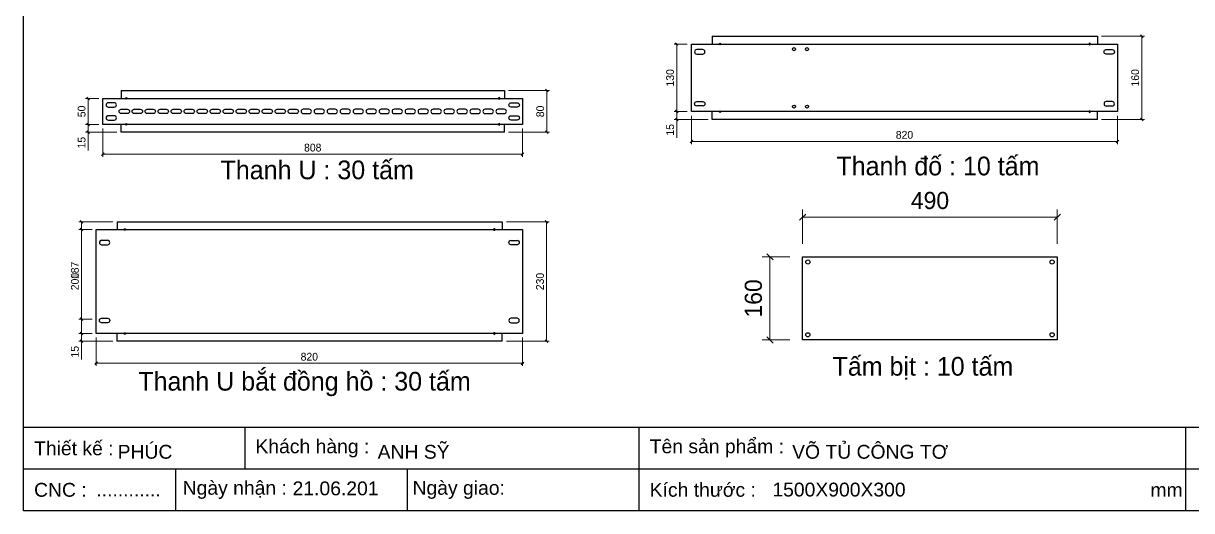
# Model space of a CAD drawing. Header units: millimetres. Extents: x 0 to 3953, y 0 to 2795.
# Drawn here: x 0 to 2248, y 0 to 937 of the extents above; entities that cross this region are included whole.
import ezdxf

# ---------------------------------------------------------------- set-up
doc = ezdxf.new("R2010")
doc.units = ezdxf.units.MM
doc.layers.add('CNC', color=7, linetype='Continuous')
doc.layers.add('DIM', color=253, linetype='Continuous')
doc.styles.add('Arial', font='arial.ttf')
doc.dimstyles.new('Dim-15', dxfattribs={"dimtxt": 15, "dimasz": 5, "dimexe": 5, "dimexo": 8, "dimgap": 5, "dimtad": 1, "dimdec": 0, "dimtxsty": 'Standard', "dimblk": 'OBLIQUE', "dimcen": 10, "dimclrd": 5, "dimclre": 5, "dimclrt": 3, "dimazin": 3, "dimtfac": 1, "dimtdec": 0, "dimtmove": 0, "dimatfit": 3, "dimldrblk": 'OBLIQUE', "dimlwd": 9, "dimlwe": 9})
doc.dimstyles.new('Dim-33', dxfattribs={"dimtxt": 33, "dimasz": 12, "dimexe": 15, "dimexo": 25, "dimgap": 15, "dimtad": 1, "dimdec": 0, "dimtxsty": 'Standard', "dimblk": 'OBLIQUE', "dimcen": 10, "dimclrd": 5, "dimclre": 5, "dimclrt": 3, "dimazin": 3, "dimtfac": 1, "dimtdec": 0, "dimtmove": 0, "dimatfit": 3, "dimldrblk": 'OPEN30', "dimlwd": 9, "dimlwe": 9})

# ---------------------------------------------------------------- blocks, each defined once
blk = doc.blocks.new('KHUNG CHUẨN')
at = {"color": 7}
for p, q in [((19889.2, -28535.2), (16919.2, -28535.2)), ((17239.2, -28535.2), (17239.2, -28595.2)), ((17809.2, -28535.2), (17809.2, -28655.2)), ((18599.2, -28535.2), (18599.2, -28655.2)), ((18939.2, -28595.2), (16919.2, -28595.2)), ((17139.2, -28595.2), (17139.2, -28655.2)), ((17474.2, -28595.2), (17474.2, -28655.2))]:
    blk.add_line(p, q, dxfattribs=at)
blk.add_lwpolyline([(16919.2, -26555.2), (19889.2, -26555.2), (19889.2, -28655.2), (16919.2, -28655.2)], close=True, dxfattribs=at)
at = {"color": 2, "char_height": 20, "attachment_point": 4, "style": 'Arial'}
for s, insert, width in [('  Thiết kế :', (16919.2, -28565.2), 917.634), ('  Khách hàng :', (17239.2, -28565.2), 917.634), ('  Tên sản phẩm :', (17809.2, -28565.2), 917.634), ('  CNC :', (16919.2, -28625.2), 917.634), ('  Ngày nhận :', (17134, -28625.2), 556.651), ('  Ngày giao:', (17466.3, -28625.2), 556.651), ('  Kích thước :', (17809.2, -28625.2), 917.634), ('mm', (18548.6, -28625.2), 73.831)]:
    blk.add_mtext(s, dxfattribs=dict(at, insert=insert, width=width))
at = {"color": 3, "style": 'Arial'}
for tag, p in [('#01', (17055.6, -28580.1)), ('#02', (17431.4, -28580.1)), ('#03', (18030.6, -28580.1)), ('#08', (18751.7, -28580.1)), ('#10', (19064.8, -28580.1)), ('#11', (19060.3, -28625.7)), ('#12', (19806.5, -28628.9)), ('#04', (17024.8, -28634.6)), ('#05', (17308.5, -28633)), ('#06', (17632.7, -28633.7)), ('#07', (18002, -28634.7)), ('#09', (18753.8, -28632.6))]:
    blk.add_attdef(tag, p, '', height=20, dxfattribs=at)
blk = doc.blocks.new('*D16')
at = {"color": 0, "linetype": 'ByBlock', "lineweight": -2}
for p, q in [((142.7, 285.9), (137.7, 280.9)), ((957.7, 280.9), (962.7, 285.9))]:
    blk.add_line(p, q, dxfattribs=at)
at = {"layer": 'Defpoints', "color": 0, "transparency": 16777216}
for p in [(140.2, 340.8), (960.2, 340.8), (960.2, 283.4)]:
    blk.add_point(p, dxfattribs=at)
at = {"layer": 'DIM', "color": 5, "lineweight": 9, "transparency": 16777216}
for p, q in [((140.2, 332.8), (140.2, 278.4)), ((960.2, 332.8), (960.2, 278.4)), ((140.2, 283.4), (960.2, 283.4))]:
    blk.add_line(p, q, dxfattribs=at)
at = {"layer": 'DIM', "color": 3, "transparency": 16777216, "insert": (550.2, 296), "char_height": 15, "attachment_point": 5}
blk.add_mtext('820', dxfattribs=at)
blk = doc.blocks.new('_Oblique')
at = {"color": 0, "linetype": 'ByBlock', "lineweight": -2}
blk.add_line((-0.5, -0.5), (0.5, 0.5), dxfattribs=at)
blk = doc.blocks.new('*D17')
at = {"color": 0, "linetype": 'ByBlock', "lineweight": -2}
for p, q in [((1009.3, 553.3), (1004.3, 558.3)), ((1004.3, 328.3), (1009.3, 323.3))]:
    blk.add_line(p, q, dxfattribs=at)
at = {"layer": 'Defpoints', "color": 0, "transparency": 16777216}
for p in [(921.4, 555.8), (1006.8, 555.8), (921.4, 325.8)]:
    blk.add_point(p, dxfattribs=at)
at = {"layer": 'DIM', "color": 5, "lineweight": 9, "transparency": 16777216}
for p, q in [((929.4, 555.8), (1011.8, 555.8)), ((1006.8, 325.8), (1006.8, 555.8)), ((929.4, 325.8), (1011.8, 325.8))]:
    blk.add_line(p, q, dxfattribs=at)
at = {"layer": 'DIM', "color": 3, "transparency": 16777216, "insert": (994.2, 440.8), "char_height": 15, "attachment_point": 5, "rotation": 90}
blk.add_mtext('230', dxfattribs=at)
blk = doc.blocks.new('*D18')
at = {"color": 0, "linetype": 'ByBlock', "lineweight": -2}
for p, q in [((114.4, 538.3), (109.4, 543.3)), ((109.4, 343.3), (114.4, 338.3))]:
    blk.add_line(p, q, dxfattribs=at)
at = {"layer": 'Defpoints', "color": 0, "transparency": 16777216}
for p in [(140.2, 540.8), (111.9, 340.8), (140.2, 340.8)]:
    blk.add_point(p, dxfattribs=at)
at = {"layer": 'DIM', "color": 5, "lineweight": 9, "transparency": 16777216}
for p, q in [((132.2, 540.8), (106.9, 540.8)), ((111.9, 540.8), (111.9, 340.8)), ((132.2, 340.8), (106.9, 340.8))]:
    blk.add_line(p, q, dxfattribs=at)
at = {"layer": 'DIM', "color": 3, "transparency": 16777216, "insert": (99.2, 440.8), "char_height": 15, "attachment_point": 5, "rotation": 90}
blk.add_mtext('200', dxfattribs=at)
blk = doc.blocks.new('*D19')
at = {"color": 0, "linetype": 'ByBlock', "lineweight": -2}
for p, q in [((114.4, 338.3), (109.4, 343.3)), ((109.4, 328.3), (114.4, 323.3))]:
    blk.add_line(p, q, dxfattribs=at)
at = {"layer": 'Defpoints', "color": 0, "transparency": 16777216}
for p in [(140.2, 340.8), (111.9, 325.8), (180.2, 325.8)]:
    blk.add_point(p, dxfattribs=at)
at = {"layer": 'DIM', "color": 5, "lineweight": 9, "transparency": 16777216}
for p, q in [((132.2, 340.8), (106.9, 340.8)), ((111.9, 340.8), (111.9, 325.8)), ((172.2, 325.8), (106.9, 325.8)), ((111.9, 325.8), (111.9, 290.6))]:
    blk.add_line(p, q, dxfattribs=at)
at = {"layer": 'DIM', "color": 3, "transparency": 16777216, "insert": (99.2, 305.7), "char_height": 15, "attachment_point": 5, "rotation": 90}
blk.add_mtext('15', dxfattribs=at)
blk = doc.blocks.new('*D20')
at = {"color": 0, "linetype": 'ByBlock', "lineweight": -2}
for p, q in [((114.4, 553.3), (109.4, 558.3)), ((109.4, 371.1), (114.4, 366.1))]:
    blk.add_line(p, q, dxfattribs=at)
at = {"layer": 'Defpoints', "color": 0, "transparency": 16777216}
for p in [(111.9, 555.8), (180.2, 555.8), (140.2, 368.6)]:
    blk.add_point(p, dxfattribs=at)
at = {"layer": 'DIM', "color": 5, "lineweight": 9, "transparency": 16777216}
for p, q in [((172.2, 555.8), (106.9, 555.8)), ((111.9, 368.6), (111.9, 555.8)), ((132.2, 368.6), (106.9, 368.6))]:
    blk.add_line(p, q, dxfattribs=at)
at = {"layer": 'DIM', "color": 3, "transparency": 16777216, "insert": (99.2, 462.2), "char_height": 15, "attachment_point": 5, "rotation": 90}
blk.add_mtext('187', dxfattribs=at)
blk = doc.blocks.new('ovan8.5x20')
at = {"layer": 'CNC', "color": 2, "lineweight": -3}
for p, q in [((5.7, 4.2), (-5.8, 4.2)), ((-5.8, -4.2), (5.7, -4.2))]:
    blk.add_line(p, q, dxfattribs=at)
for centre, start, end in [((-5.8, 0), 90, 270), ((5.7, 0), 270, 90)]:
    blk.add_arc(centre, 4.25, start, end, dxfattribs=at)
blk = doc.blocks.new('f3daunguoc')
at = {"layer": 'CNC', "color": 2, "lineweight": -3}
blk.add_circle((0, 0), 1.5, dxfattribs=at)
blk = doc.blocks.new('*D21')
at = {"color": 0, "linetype": 'ByBlock', "lineweight": -2}
for p, q in [((155.5, 688.1), (150.5, 683.1)), ((958.1, 683.1), (963.1, 688.1))]:
    blk.add_line(p, q, dxfattribs=at)
at = {"layer": 'Defpoints', "color": 0, "transparency": 16777216}
for p in [(153, 743.1), (960.6, 743.1), (960.6, 685.6)]:
    blk.add_point(p, dxfattribs=at)
at = {"layer": 'DIM', "color": 5, "lineweight": 9, "transparency": 16777216}
for p, q in [((153, 735.1), (153, 680.6)), ((960.6, 735.1), (960.6, 680.6)), ((153, 685.6), (960.6, 685.6))]:
    blk.add_line(p, q, dxfattribs=at)
at = {"layer": 'DIM', "color": 3, "transparency": 16777216, "insert": (556.8, 698.3), "char_height": 15, "attachment_point": 5}
blk.add_mtext('808', dxfattribs=at)
blk = doc.blocks.new('*D22')
at = {"color": 0, "linetype": 'ByBlock', "lineweight": -2}
for p, q in [((1009.8, 805.6), (1004.8, 810.6)), ((1004.8, 730.6), (1009.8, 725.6))]:
    blk.add_line(p, q, dxfattribs=at)
at = {"layer": 'Defpoints', "color": 0, "transparency": 16777216}
for p in [(925.6, 808.1), (1007.3, 808.1), (925.6, 728.1)]:
    blk.add_point(p, dxfattribs=at)
at = {"layer": 'DIM', "color": 5, "lineweight": 9, "transparency": 16777216}
for p, q in [((933.6, 808.1), (1012.3, 808.1)), ((1007.3, 728.1), (1007.3, 808.1)), ((933.6, 728.1), (1012.3, 728.1))]:
    blk.add_line(p, q, dxfattribs=at)
at = {"layer": 'DIM', "color": 3, "transparency": 16777216, "insert": (994.6, 768.1), "char_height": 15, "attachment_point": 5, "rotation": 90}
blk.add_mtext('80', dxfattribs=at)
blk = doc.blocks.new('*D23')
at = {"color": 0, "linetype": 'ByBlock', "lineweight": -2}
for p, q in [((127.2, 790.6), (122.2, 795.6)), ((122.2, 745.6), (127.2, 740.6))]:
    blk.add_line(p, q, dxfattribs=at)
at = {"layer": 'Defpoints', "color": 0, "transparency": 16777216}
for p in [(153, 793.1), (124.7, 743.1), (153, 743.1)]:
    blk.add_point(p, dxfattribs=at)
at = {"layer": 'DIM', "color": 5, "lineweight": 9, "transparency": 16777216}
for p, q in [((145, 793.1), (119.7, 793.1)), ((124.7, 793.1), (124.7, 743.1)), ((145, 743.1), (119.7, 743.1))]:
    blk.add_line(p, q, dxfattribs=at)
at = {"layer": 'DIM', "color": 3, "transparency": 16777216, "insert": (112.1, 768.1), "char_height": 15, "attachment_point": 5, "rotation": 90}
blk.add_mtext('50', dxfattribs=at)
blk = doc.blocks.new('*D24')
at = {"color": 0, "linetype": 'ByBlock', "lineweight": -2}
for p, q in [((127.2, 740.6), (122.2, 745.6)), ((122.2, 730.6), (127.2, 725.6))]:
    blk.add_line(p, q, dxfattribs=at)
at = {"layer": 'Defpoints', "color": 0, "transparency": 16777216}
for p in [(153, 743.1), (124.7, 728.1), (188, 728.1)]:
    blk.add_point(p, dxfattribs=at)
at = {"layer": 'DIM', "color": 5, "lineweight": 9, "transparency": 16777216}
for p, q in [((145, 743.1), (119.7, 743.1)), ((124.7, 743.1), (124.7, 728.1)), ((180, 728.1), (119.7, 728.1)), ((124.7, 728.1), (124.7, 692.9))]:
    blk.add_line(p, q, dxfattribs=at)
at = {"layer": 'DIM', "color": 3, "transparency": 16777216, "insert": (112.1, 708), "char_height": 15, "attachment_point": 5, "rotation": 90}
blk.add_mtext('15', dxfattribs=at)
blk = doc.blocks.new('*D25')
at = {"color": 0, "linetype": 'ByBlock', "lineweight": -2}
for p, q in [((1287.9, 712.7), (1282.9, 707.7)), ((2102.9, 707.7), (2107.9, 712.7))]:
    blk.add_line(p, q, dxfattribs=at)
at = {"layer": 'Defpoints', "color": 0, "transparency": 16777216}
for p in [(1285.4, 767.7), (2105.4, 767.7), (2105.4, 710.2)]:
    blk.add_point(p, dxfattribs=at)
at = {"layer": 'DIM', "color": 5, "lineweight": 9, "transparency": 16777216}
for p, q in [((1285.4, 759.7), (1285.4, 705.2)), ((2105.4, 759.7), (2105.4, 705.2)), ((1285.4, 710.2), (2105.4, 710.2))]:
    blk.add_line(p, q, dxfattribs=at)
at = {"layer": 'DIM', "color": 3, "transparency": 16777216, "insert": (1695.4, 722.9), "char_height": 15, "attachment_point": 5}
blk.add_mtext('820', dxfattribs=at)
blk = doc.blocks.new('*D26')
at = {"color": 0, "linetype": 'ByBlock', "lineweight": -2}
for p, q in [((2154.5, 910.2), (2149.5, 915.2)), ((2149.5, 755.2), (2154.5, 750.2))]:
    blk.add_line(p, q, dxfattribs=at)
at = {"layer": 'Defpoints', "color": 0, "transparency": 16777216}
for p in [(2066.6, 912.7), (2152, 912.7), (2066.6, 752.7)]:
    blk.add_point(p, dxfattribs=at)
at = {"layer": 'DIM', "color": 5, "lineweight": 9, "transparency": 16777216}
for p, q in [((2074.6, 912.7), (2157, 912.7)), ((2152, 752.7), (2152, 912.7)), ((2074.6, 752.7), (2157, 752.7))]:
    blk.add_line(p, q, dxfattribs=at)
at = {"layer": 'DIM', "color": 3, "transparency": 16777216, "insert": (2139.4, 832.7), "char_height": 15, "attachment_point": 5, "rotation": 90}
blk.add_mtext('160', dxfattribs=at)
blk = doc.blocks.new('*D27')
at = {"color": 0, "linetype": 'ByBlock', "lineweight": -2}
for p, q in [((1259.6, 765.2), (1254.6, 770.2)), ((1254.6, 755.2), (1259.6, 750.2))]:
    blk.add_line(p, q, dxfattribs=at)
at = {"layer": 'Defpoints', "color": 0, "transparency": 16777216}
for p in [(1285.4, 767.7), (1257.1, 752.7), (1325.4, 752.7)]:
    blk.add_point(p, dxfattribs=at)
at = {"layer": 'DIM', "color": 5, "lineweight": 9, "transparency": 16777216}
for p, q in [((1277.4, 767.7), (1252.1, 767.7)), ((1257.1, 767.7), (1257.1, 752.7)), ((1317.4, 752.7), (1252.1, 752.7)), ((1257.1, 752.7), (1257.1, 717.5))]:
    blk.add_line(p, q, dxfattribs=at)
at = {"layer": 'DIM', "color": 3, "transparency": 16777216, "insert": (1244.5, 732.6), "char_height": 15, "attachment_point": 5, "rotation": 90}
blk.add_mtext('15', dxfattribs=at)
blk = doc.blocks.new('*D28')
at = {"color": 0, "linetype": 'ByBlock', "lineweight": -2}
for p, q in [((1259.6, 895.2), (1254.6, 900.2)), ((1254.6, 770.2), (1259.6, 765.2))]:
    blk.add_line(p, q, dxfattribs=at)
at = {"layer": 'Defpoints', "color": 0, "transparency": 16777216}
for p in [(1257.1, 897.7), (1285.4, 897.7), (1285.4, 767.7)]:
    blk.add_point(p, dxfattribs=at)
at = {"layer": 'DIM', "color": 5, "lineweight": 9, "transparency": 16777216}
for p, q in [((1277.4, 897.7), (1252.1, 897.7)), ((1257.1, 767.7), (1257.1, 897.7)), ((1277.4, 767.7), (1252.1, 767.7))]:
    blk.add_line(p, q, dxfattribs=at)
at = {"layer": 'DIM', "color": 3, "transparency": 16777216, "insert": (1244.5, 832.7), "char_height": 15, "attachment_point": 5, "rotation": 90}
blk.add_mtext('130', dxfattribs=at)
blk = doc.blocks.new('*D45')
at = {"color": 0, "linetype": 'ByBlock', "lineweight": -2}
for p, q in [((1505.5, 570.6), (1493.5, 558.6)), ((1983.5, 558.6), (1995.5, 570.6))]:
    blk.add_line(p, q, dxfattribs=at)
at = {"color": 5, "lineweight": 9, "ltscale": 3, "transparency": 16777216}
for p, q in [((1499.5, 513.3), (1499.5, 579.6)), ((1499.5, 564.6), (1989.5, 564.6)), ((1989.5, 513.3), (1989.5, 579.6))]:
    blk.add_line(p, q, dxfattribs=at)
at = {"layer": 'Defpoints', "color": 0, "ltscale": 3, "transparency": 16777216}
for p in [(1989.5, 564.6), (1499.5, 488.3), (1989.5, 488.3)]:
    blk.add_point(p, dxfattribs=at)
at = {"color": 3, "ltscale": 3, "transparency": 16777216, "insert": (1744.5, 596.5), "char_height": 33, "attachment_point": 5}
blk.add_mtext('490', dxfattribs=at)
blk = doc.blocks.new('_Open30')
at = {"color": 0, "linetype": 'ByBlock', "lineweight": -2}
for p, q in [((-1, 0.27), (0, 0)), ((0, 0), (-1, -0.27)), ((0, 0), (-1, 0))]:
    blk.add_line(p, q, dxfattribs=at)
blk = doc.blocks.new('*D46')
at = {"color": 5, "lineweight": 9, "ltscale": 3, "transparency": 16777216}
for p, q in [((1474.5, 488.3), (1421.6, 488.3)), ((1436.6, 488.3), (1436.6, 328.3)), ((1474.5, 328.3), (1421.6, 328.3))]:
    blk.add_line(p, q, dxfattribs=at)
at = {"color": 0, "linetype": 'ByBlock', "lineweight": -2}
for p, q in [((1442.6, 482.3), (1430.6, 494.3)), ((1430.6, 334.3), (1442.6, 322.3))]:
    blk.add_line(p, q, dxfattribs=at)
at = {"layer": 'Defpoints', "color": 0, "ltscale": 3, "transparency": 16777216}
for p in [(1499.5, 488.3), (1436.6, 328.3), (1499.5, 328.3)]:
    blk.add_point(p, dxfattribs=at)
at = {"color": 3, "ltscale": 3, "transparency": 16777216, "insert": (1404.8, 408.3), "char_height": 33, "attachment_point": 5, "rotation": 90}
blk.add_mtext('160', dxfattribs=at)

msp = doc.modelspace()

# ---------------------------------------------------------------- linework, layer by layer
at = {"color": 7}
for p, q in [((1325.4, 912.7), (2066.6, 912.7)), ((1325.4, 912.7), (1325.4, 897.7)), ((2066.6, 912.7), (2066.6, 897.7)), ((1285.4, 897.7), (2105.4, 897.7)), ((1285.4, 767.7), (1285.4, 897.7)), ((2105.4, 897.7), (2105.4, 767.7)), ((153, 793.1), (960.6, 793.1)), ((153, 743.1), (153, 793.1)), ((188, 808.1), (925.6, 808.1)), ((188, 808.1), (188, 793.1)), ((925.6, 808.1), (925.6, 793.1)), ((960.6, 793.1), (960.6, 743.1)), ((2105.4, 767.7), (1285.4, 767.7)), ((1325.4, 752.7), (1325.4, 767.7)), ((2066.6, 752.7), (2066.6, 767.7)), ((960.6, 743.1), (153, 743.1)), ((188, 728.1), (188, 743.1)), ((925.6, 728.1), (925.6, 743.1)), ((2066.6, 752.7), (1325.4, 752.7)), ((925.6, 728.1), (188, 728.1)), ((140.2, 540.8), (960.2, 540.8)), ((140.2, 340.8), (140.2, 540.8)), ((180.2, 555.8), (921.4, 555.8)), ((180.2, 555.8), (180.2, 540.8)), ((921.4, 555.8), (921.4, 540.8)), ((960.2, 540.8), (960.2, 340.8)), ((960.2, 340.8), (140.2, 340.8)), ((180.2, 325.8), (180.2, 340.8)), ((921.4, 325.8), (921.4, 340.8)), ((921.4, 325.8), (180.2, 325.8))]:
    msp.add_line(p, q, dxfattribs=at)
msp.add_lwpolyline([(1499.5, 488.3), (1989.5, 488.3), (1989.5, 328.3), (1499.5, 328.3)], close=True, dxfattribs=at)
at = {"color": 2, "ltscale": 3}
for centre in [(1482.9, 887.9), (1507.9, 887.9), (1482.9, 777.4), (1507.9, 777.4)]:
    msp.add_circle(centre, 3, dxfattribs=at)
at = {"color": 7}
for centre in [(1509.5, 478.3), (1979.5, 478.3), (1509.5, 338.3), (1979.5, 338.3)]:
    msp.add_circle(centre, 4, dxfattribs=at)

# ---------------------------------------------------------------- block references
at = {"color": 3}
ref = msp.add_blockref('KHUNG CHUẨN', (-22519.5, 38140), dxfattribs=dict(at, xscale=1.330999999991036, yscale=1.330999999991036, zscale=1.330999999991036))
ref.add_attrib('#03', 'VÕ TỦ CÔNG TƠ', (1479.2, 99.9), dxfattribs={"color": 3, "height": 26.62, "style": 'Arial'})
ref.add_attrib('#07', '1500X900X300', (1441.2, 27.2), dxfattribs={"color": 3, "height": 26.62, "style": 'Arial'})
ref.add_attrib('#02', 'ANH SỸ', (681.7, 99.9), dxfattribs={"color": 3, "height": 26.62, "style": 'Arial'})
ref.add_attrib('#05', '21.06.201', (518, 29.5), dxfattribs={"color": 3, "height": 26.62, "style": 'Arial'})
ref.add_attrib('#01', 'PHÚC', (181.4, 99.9), dxfattribs={"color": 3, "height": 26.62, "style": 'Arial'})
ref.add_attrib('#04', '............', (140.4, 27.3), dxfattribs={"color": 3, "height": 26.62, "style": 'Arial'})
at = {"lineweight": -3, "rotation": 270}
for p in [(1340.4, 897.7), (198, 793.1), (1340.4, 767.7), (198, 743.1), (195.2, 540.8), (195.2, 340.8)]:
    msp.add_blockref('f3daunguoc', p, dxfattribs=at)
at = {"lineweight": -3, "xscale": -1, "rotation": 90}
for p in [(2051.6, 897.7), (915.6, 793.1), (2051.6, 767.7), (915.6, 743.1), (906.4, 540.8), (906.4, 340.8)]:
    msp.add_blockref('f3daunguoc', p, dxfattribs=at)
at = {"layer": 'CNC', "lineweight": -3, "rotation": 180}
for p in [(1301.4, 882.7), (169, 780.6), (544.3, 768.1), (569.3, 768.1), (594.3, 768.1), (619.3, 768.1), (644.3, 768.1), (669.3, 768.1), (694.3, 768.1), (719.3, 768.1), (744.3, 768.1), (769.3, 768.1), (794.3, 768.1), (819.3, 768.1), (844.3, 768.1), (869.3, 768.1), (894.3, 768.1), (919.3, 768.1), (169, 755.6), (156.2, 515.8)]:
    msp.add_blockref('ovan8.5x20', p, dxfattribs=at)
at = {"layer": 'CNC', "lineweight": -3, "xscale": -1, "rotation": 180}
for p in [(2089.4, 882.7), (194.3, 768.1), (219.3, 768.1), (244.3, 768.1), (269.3, 768.1), (294.3, 768.1), (319.3, 768.1), (344.3, 768.1), (369.3, 768.1), (394.3, 768.1), (419.3, 768.1), (444.3, 768.1), (469.3, 768.1), (494.3, 768.1), (519.3, 768.1), (944.4, 780.6), (944.4, 755.6), (944.2, 515.8)]:
    msp.add_blockref('ovan8.5x20', p, dxfattribs=at)
at = {"layer": 'CNC', "lineweight": -3, "xscale": -1}
for p in [(1301.4, 782.7), (156.2, 365.8)]:
    msp.add_blockref('ovan8.5x20', p, dxfattribs=at)
at = {"layer": 'CNC', "lineweight": -3}
for p in [(2089.4, 782.7), (944.2, 365.8)]:
    msp.add_blockref('ovan8.5x20', p, dxfattribs=at)

# ---------------------------------------------------------------- texts
at = {"color": 2, "char_height": 36, "width": 775, "attachment_point": 5}
for s, insert in [('Thanh U : 30 tấm', (565.4, 655.3)), ('Thanh đố : 10 tấm', (1759.8, 662.8)), ('Tấm bịt : 10 tấm', (1730.9, 273.7)), ('Thanh U bắt đồng hồ : 30 tấm', (541, 243.5))]:
    msp.add_mtext(s, dxfattribs=dict(at, insert=insert))

# ---------------------------------------------------------------- dimensions: what is measured, and where the dimension line sits
at = {"ltscale": 3}
dim = msp.add_linear_dim(base=(1989.5, 564.6), p1=(1499.5, 488.3), p2=(1989.5, 488.3), dimstyle='Dim-33', dxfattribs=at)
dim.commit()
dim.dimension.update_dxf_attribs({"geometry": '*D45', "text_midpoint": (1744.5, 596.5)})
dim = msp.add_linear_dim(base=(1436.6, 328.3), p1=(1499.5, 488.3), p2=(1499.5, 328.3), angle=90, dimstyle='Dim-33', dxfattribs=at)
dim.commit()
dim.dimension.update_dxf_attribs({"geometry": '*D46', "text_midpoint": (1404.8, 408.3)})
at = {"layer": 'DIM', "color": 7}
for base, p1, p2, picture, middle in [((1257.1, 897.7), (1285.4, 767.7), (1285.4, 897.7), '*D28', (1244.5, 832.7)), ((2152, 912.7), (2066.6, 752.7), (2066.6, 912.7), '*D26', (2139.4, 832.7)), ((1007.3, 808.1), (925.6, 728.1), (925.6, 808.1), '*D22', (994.6, 768.1)), ((124.7, 743.1), (153, 793.1), (153, 743.1), '*D23', (112.1, 768.1)), ((1257.1, 752.7), (1285.4, 767.7), (1325.4, 752.7), '*D27', (1244.5, 732.6)), ((124.7, 728.1), (153, 743.1), (188, 728.1), '*D24', (112.1, 708)), ((111.9, 555.8), (140.2, 368.6), (180.2, 555.8), '*D20', (99.2, 462.2)), ((111.9, 340.8), (140.2, 540.8), (140.2, 340.8), '*D18', (99.2, 440.8)), ((1006.8, 555.8), (921.4, 325.8), (921.4, 555.8), '*D17', (994.2, 440.8)), ((111.9, 325.8), (140.2, 340.8), (180.2, 325.8), '*D19', (99.2, 305.7))]:
    dim = msp.add_linear_dim(base=base, p1=p1, p2=p2, angle=90, dimstyle='Dim-15', dxfattribs=at)
    dim.commit()
    dim.dimension.update_dxf_attribs({"geometry": picture, "text_midpoint": middle})
for base, p1, p2, picture, middle in [((2105.4, 710.2), (1285.4, 767.7), (2105.4, 767.7), '*D25', (1695.4, 722.9)), ((960.6, 685.6), (153, 743.1), (960.6, 743.1), '*D21', (556.8, 698.3)), ((960.2, 283.4), (140.2, 340.8), (960.2, 340.8), '*D16', (550.2, 296))]:
    dim = msp.add_linear_dim(base=base, p1=p1, p2=p2, dimstyle='Dim-15', dxfattribs=at)
    dim.commit()
    dim.dimension.update_dxf_attribs({"geometry": picture, "text_midpoint": middle})

doc.saveas('drawing.dxf')
